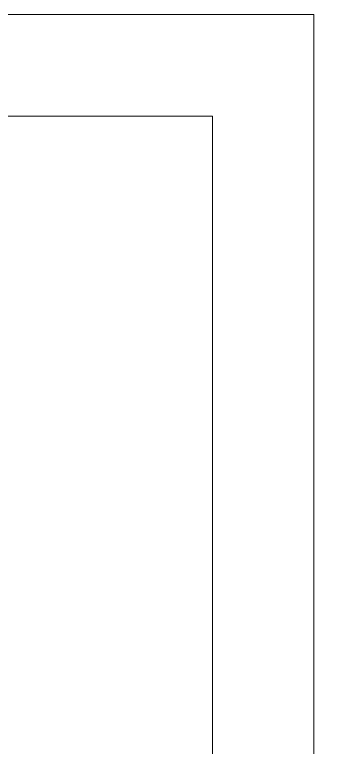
# Model space of a CAD drawing. Header units: metres. Extents: x -22 to 564, y 0 to 143.
# Drawn here: x 32.9 to 33.206, y 36.315 to 37.038 of the extents above; entities that cross this region are included whole.
import ezdxf
from ezdxf.xclip import XClip

# ---------------------------------------------------------------- set-up
doc = ezdxf.new("R2010")
doc.units = ezdxf.units.M
doc.header["$XCLIPFRAME"] = 2
doc.layers.add('XREF  PB CONJ$0$PARQUE', color=251, linetype='Continuous')
doc.layers.add('XREF PB NEURO-ONCOLOGIA$0$MUROS DE TABLAROCA', color=150, linetype='Continuous', lineweight=13)

# ---------------------------------------------------------------- blocks, each defined once
blk = doc.blocks.new('XREF PB NEURO-ONCOLOGIA')
at = {"layer": 'XREF PB NEURO-ONCOLOGIA$0$MUROS DE TABLAROCA'}
for p, q in [((3.46456, 14.09933, 0), (3.46456, 12.40615, 0)), ((3.56456, 14.09933, 0), (3.56456, 12.30617)), ((0.15165, 12.40617, 0), (3.46456, 12.40615, 0)), ((3.56456, 12.30617), (0.15167, 12.30617, 0))]:
    blk.add_line(p, q, dxfattribs=at)
blk = doc.blocks.new('XREF  PB CONJ')
at = {"layer": 'XREF  PB CONJ$0$PARQUE', "true_color": 0x136734}
h = blk.add_hatch(dxfattribs=at)
h.set_pattern_fill('CROSS', color=116, scale=0.02, angle=90)
edge = h.paths.add_edge_path()
edge.add_line((3.58827, 104.60563), (1.69357, 104.36841))
edge.add_line((1.69357, 104.36841), (2.47841, 17.60831))
edge.add_line((2.47841, 17.60831), (97.731, 17.93364))
edge.add_arc((97.72474, 19.237), 1.30337, 270.27519, 363.10058)
edge.add_line((99.0262, 19.3075), (96.47621, 19.30776))
edge.add_line((96.47621, 19.30776), (96.60198, 20.22399))
edge.add_line((96.60198, 20.22399), (62.41283, 20.22399))
edge.add_arc((58.63294, 24.65353), 5.82309, 229.524665, 310.475335, ccw=False)
edge.add_line((54.85305, 20.22399), (26.25265, 20.21884))
edge.add_line((26.25265, 20.21884), (4.28368, 20.03042))
edge.add_line((4.28368, 20.03042), (4.05501, 46.6913))
edge.add_line((4.05501, 46.6913), (2.38805, 46.6912))
edge.add_line((2.38805, 46.6912), (2.38806, 54.8033))
edge.add_line((2.38806, 54.8033), (3.98543, 54.80339))
edge.add_line((3.98543, 54.80339), (3.74643, 82.66789))
edge.add_line((3.74643, 82.66789), (3.61847, 95.25564))
edge.add_line((3.61847, 95.25564), (3.58827, 104.60563))

msp = doc.modelspace()

# ---------------------------------------------------------------- block references
at = {"rotation": 90}
msp.add_blockref('XREF PB NEURO-ONCOLOGIA', (45.50103, 33.47338), dxfattribs=at)

# ---------------------------------------------------------------- next in the draw order: block references
ref = msp.add_blockref('XREF  PB CONJ', (67.8976, 28.71, 0), dxfattribs=dict(rotation=89.50849308405942))
XClip(ref).set_block_clipping_path([(-2.936402334, 82.9334608569), (21.1250270707, 82.9334608569), (21.1250270707, 49.0397586863), (26.6296707885, 49.0397586863), (26.6284018429, 17.4712422498), (-2.8531787476, 17.4341989701)])

doc.saveas('drawing.dxf')
